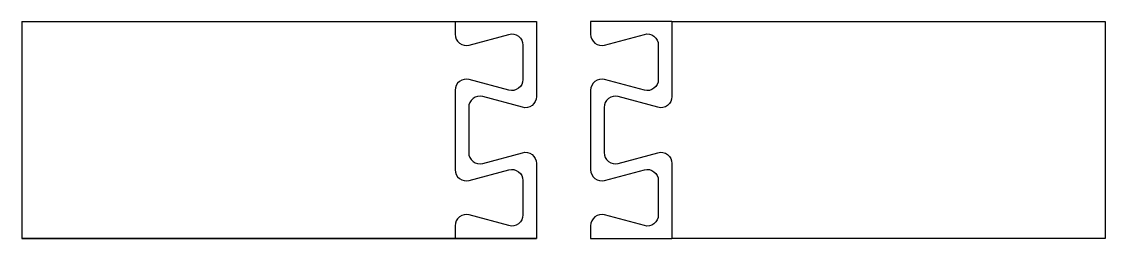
# Model space of a CAD drawing. Extents: x -80 to 320, y -100 to -20.
import ezdxf

# ---------------------------------------------------------------- set-up
doc = ezdxf.new("R2010")
doc.units = 0
doc.layers.add('1', color=7, linetype='CONTINUOUS')

msp = doc.modelspace()

# ---------------------------------------------------------------- linework, layer by layer
at = {"layer": '1', "color": 7, "linetype": 'CONTINUOUS'}
for p, q in [((-79.99508, -20), (80.00492, -20)), ((-79.99508, -20), (-79.99508, -100)), ((80.00492, -20), (110.00492, -20)), ((160.00492, -20), (130.00492, -20)), ((160.00492, -20), (320, -20)), ((320, -20), (320, -100)), ((80.00492, -100), (-79.99508, -100)), ((-79.99508, -100), (110.00492, -100)), ((110.00492, -100), (80.00492, -100)), ((130.00492, -100), (160.00492, -100)), ((320, -100), (160.00492, -100))]:
    msp.add_line(p, q, dxfattribs=at)
for points in [[(80.00492, -20), (80.00492, -24.65678), (80.00492, -24.656776, 0.493145), (85.166078, -28.617072), (85.16608, -28.61707), (99.84376, -24.6842), (99.843762, -24.684198, -0.493145), (105.00492, -28.644494), (105.00492, -28.64449), (105.00492, -41.35551), (105.00492, -41.355507, -0.493145), (99.843762, -45.315802), (99.84376, -45.3158), (85.16608, -41.38293), (85.166078, -41.382928, 0.493145), (80.00492, -45.343224), (80.00492, -45.34322), (80.00492, -74.65678), (80.00492, -74.656776, 0.493145), (85.166078, -78.617072), (85.16608, -78.61707), (99.84376, -74.6842), (99.843762, -74.684198, -0.493145), (105.00492, -78.644494), (105.00492, -78.64449), (105.00492, -91.35551), (105.00492, -91.355507, -0.493145), (99.843762, -95.315803), (99.84376, -95.3158), (85.16608, -91.38293), (85.166078, -91.382928, 0.493145), (80.00492, -95.343224), (80.00492, -95.34322), (80.00492, -100)], [(110.00492, -20), (110.00492, -47.65678), (110.00492, -47.656776, -0.493145), (104.843762, -51.617072), (104.84376, -51.61707), (90.16608, -47.6842), (90.166078, -47.684198, 0.493145), (85.00492, -51.644494), (85.00492, -51.64449), (85.00492, -68.35551), (85.00492, -68.355506, 0.493145), (90.166078, -72.315802), (90.16608, -72.3158), (104.84376, -68.38293), (104.843762, -68.382928, -0.493145), (110.00492, -72.343224), (110.00492, -72.34322), (110.00492, -100)], [(130.00492, -20), (130.00492, -24.65678), (130.00492, -24.656776, 0.493145), (135.166078, -28.617072), (135.16608, -28.61707), (149.84376, -24.6842), (149.843762, -24.684198, -0.493145), (155.00492, -28.644494), (155.00492, -28.64449), (155.00492, -41.35551), (155.00492, -41.355507, -0.493145), (149.843762, -45.315802), (149.84376, -45.3158), (135.16608, -41.38293), (135.166078, -41.382928, 0.493145), (130.00492, -45.343224), (130.00492, -45.34322), (130.00492, -74.65678), (130.00492, -74.656776, 0.493145), (135.166078, -78.617072), (135.16608, -78.61707), (149.84376, -74.6842), (149.843762, -74.684198, -0.493145), (155.00492, -78.644494), (155.00492, -78.64449), (155.00492, -91.35551), (155.00492, -91.355507, -0.493145), (149.843762, -95.315803), (149.84376, -95.3158), (135.16608, -91.38293), (135.166078, -91.382928, 0.493145), (130.00492, -95.343224), (130.00492, -95.34322), (130.00492, -100)], [(160.00492, -20), (160.00492, -47.65678), (160.00492, -47.656776, -0.493145), (154.843762, -51.617072), (154.84376, -51.61707), (140.16608, -47.6842), (140.166078, -47.684198, 0.493145), (135.00492, -51.644494), (135.00492, -51.64449), (135.00492, -68.35551), (135.00492, -68.355506, 0.493145), (140.166078, -72.315802), (140.16608, -72.3158), (154.84376, -68.38293), (154.843762, -68.382928, -0.493145), (160.00492, -72.343224), (160.00492, -72.34322), (160.00492, -100)]]:
    msp.add_lwpolyline(points, format="xyb", dxfattribs=at)

doc.saveas('drawing.dxf')
